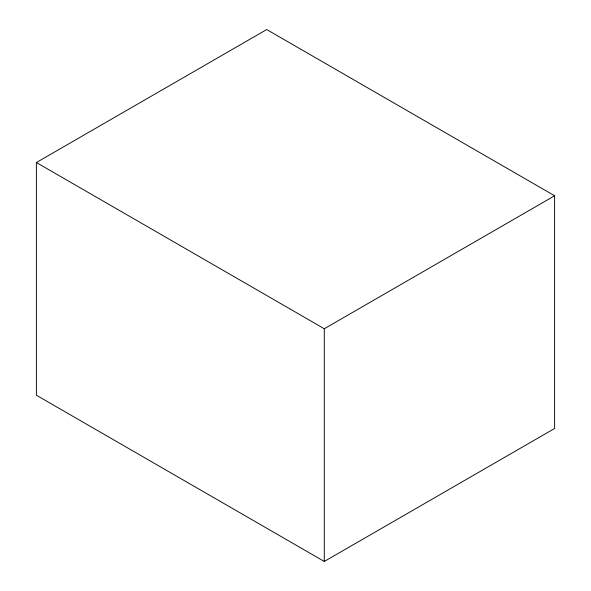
<?xml version="1.0" encoding="UTF-8"?>
<svg xmlns="http://www.w3.org/2000/svg" width="591" height="591" viewBox="0 0 591 591"><rect width="100%" height="100%" fill="white"/><g stroke="black" fill="none" stroke-linecap="round" stroke-linejoin="round"><path stroke-width="0.89" d="M36.391 162.525L266.711 29.55L554.609 195.769L554.609 428.475L324.289 561.45L36.391 395.231L36.391 162.525L324.289 328.744L554.609 195.769M324.289 328.744L324.289 561.45"/></g></svg>
